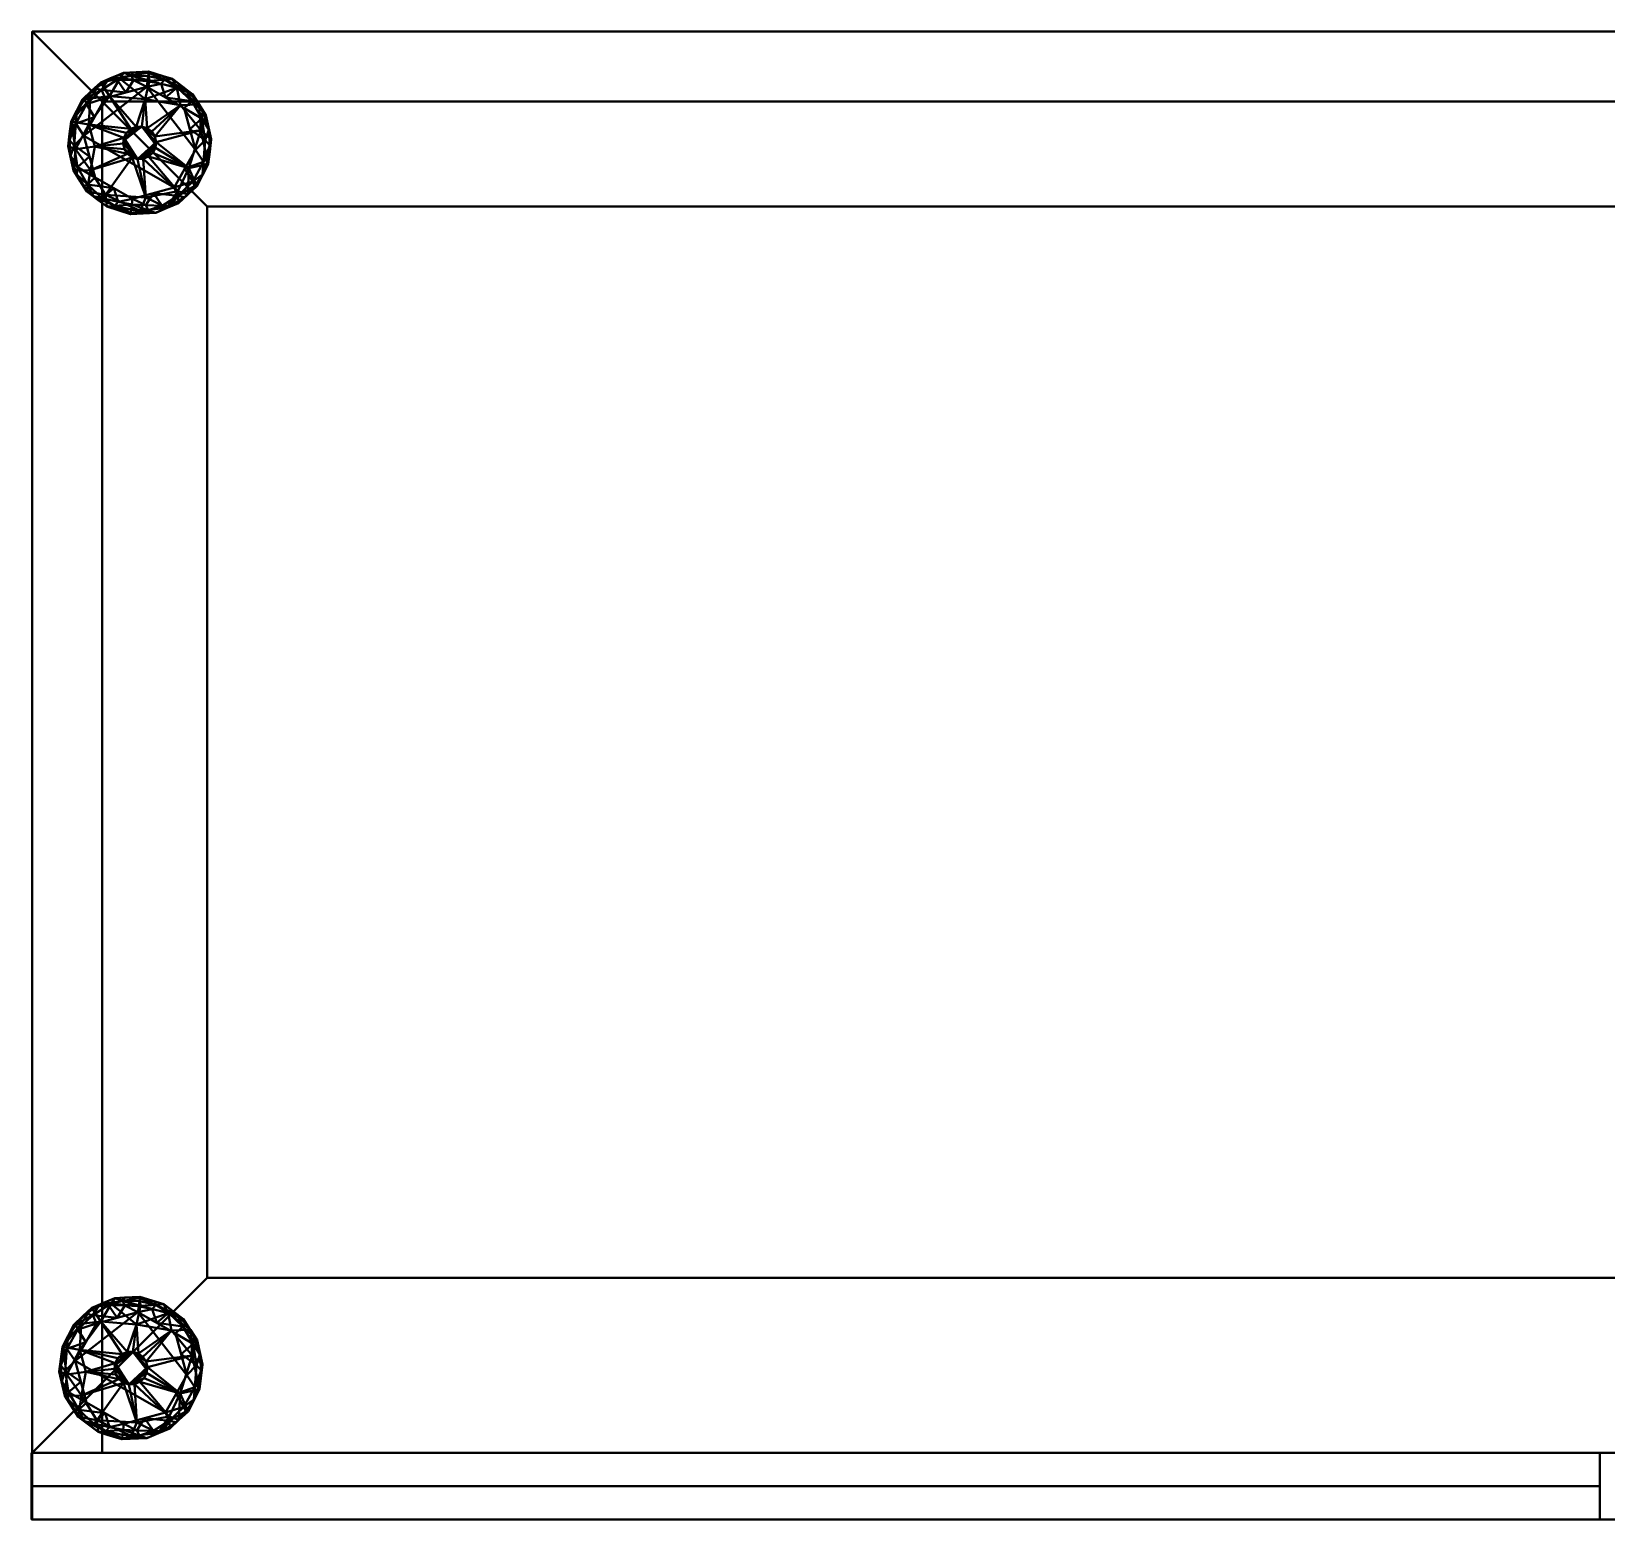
# Model space of a CAD drawing. Header units: millimetres. Extents: x -1145 to -245, y -164 to 264.
# Drawn here: x -1145.2 to -695.2, y -161.5 to 263.5 of the extents above; entities that cross this region are included whole.
import ezdxf

# ---------------------------------------------------------------- set-up
doc = ezdxf.new("R2010")
doc.units = ezdxf.units.MM
doc.layers.add('A-GENM', color=7, linetype='Continuous', lineweight=40)

msp = doc.modelspace()

# ---------------------------------------------------------------- meshes
at = {"layer": 'A-GENM', "color": 45, "true_color": 0xad8360}
mesh = msp.add_polyface(dxfattribs=at)
corners = [(-245, 263.5, 700), (-1145, 263.5, 700), (-1145, 263.5, 725), (-245, 263.5, 725)]
mesh.append_faces([[corners[k] for k in face] for face in [(0, 1, 2, 3)]], dxfattribs={"color": 45})
mesh = msp.add_polyface(dxfattribs=at)
corners = [(-1145, 263.5, 700), (-1145, -161.5, 700), (-1145, -161.5, 725), (-1145, 263.5, 725)]
mesh.append_faces([[corners[k] for k in face] for face in [(0, 1, 2, 3)]], dxfattribs={"color": 45})
mesh = msp.add_polyface(dxfattribs=at)
corners = [(-245, -161.5, 725), (-245, 263.5, 725), (-1145, 263.5, 725), (-1145, -161.5, 725)]
mesh.append_faces([[corners[k] for k in face] for face in [(1, 2, 3, 0)]], dxfattribs={"color": 45})
mesh = msp.add_polyface(dxfattribs=at)
corners = [(-245, 263.5, 700), (-245, -161.5, 700), (-1145, -161.5, 700), (-1145, 263.5, 700)]
mesh.append_faces([[corners[k] for k in face] for face in [(2, 3, 0, 1)]], dxfattribs={"color": 45})
at = {"layer": 'A-GENM', "color": 250, "true_color": 0x1d1d1d}
mesh = msp.add_polyface(dxfattribs=at)
corners = [(-1125, -142.5, 700), (-1125, 243.5, 700), (-265, 243.5, 700), (-265, -142.5, 700), (-245, -142.5, 700), (-245, 263.5, 700), (-1145, 263.5, 700), (-1145, -142.5, 700)]
mesh.append_faces([[corners[k] for k in face] for face in [(1, 2, 5, 6)]], dxfattribs={"vtx1": -1, "vtx3": -1, "color": 250})
mesh.append_faces([[corners[k] for k in face] for face in [(7, 0, 1, 6)]], dxfattribs={"vtx2": -1, "color": 250})
mesh.append_faces([[corners[k] for k in face] for face in [(2, 3, 4, 5)]], dxfattribs={"vtx3": -1, "color": 250})
mesh = msp.add_polyface(dxfattribs=at)
corners = [(-1125, -142.5, 37.47), (-1145, -142.5, 37.47), (-1145, 263.5, 37.47), (-245, 263.5, 37.47), (-245, -142.5, 37.47), (-265, -142.5, 37.47), (-265, 243.5, 37.47), (-1125, 243.5, 37.47)]
mesh.append_faces([[corners[k] for k in face] for face in [(6, 3, 4, 5)]], dxfattribs={"vtx0": -1, "color": 250})
mesh.append_faces([[corners[k] for k in face] for face in [(3, 6, 7, 2)]], dxfattribs={"vtx0": -1, "vtx2": -1, "color": 250})
mesh.append_faces([[corners[k] for k in face] for face in [(1, 2, 7, 0)]], dxfattribs={"vtx1": -1, "color": 250})
mesh = msp.add_polyface(dxfattribs=at)
corners = [(-1145, 263.5, 700), (-245, 263.5, 700), (-245, 263.5, 37.47), (-1145, 263.5, 37.47)]
mesh.append_faces([[corners[k] for k in face] for face in [(3, 0, 1, 2)]], dxfattribs={"color": 250})
mesh = msp.add_polyface(dxfattribs=at)
corners = [(-1145, -142.5, 700), (-1145, 263.5, 700), (-1145, 263.5, 37.47), (-1145, -142.5, 37.47)]
mesh.append_faces([[corners[k] for k in face] for face in [(3, 0, 1, 2)]], dxfattribs={"color": 250})
mesh = msp.add_polyface(dxfattribs=at)
corners = [(-245, 263.5, 37.47), (-1145, 263.5, 37.47), (-1145, -142.5, 37.47), (-245, -142.5, 37.47), (-295, -92.5, 37.47), (-1095, -92.5, 37.47), (-1095, 213.5, 37.47), (-295, 213.5, 37.47)]
mesh.append_faces([[corners[k] for k in face] for face in [(0, 7, 4, 3), (3, 4, 5, 2)]], dxfattribs={"vtx0": -1, "vtx2": -1, "color": 250})
mesh.append_faces([[corners[k] for k in face] for face in [(6, 7, 0, 1), (5, 6, 1, 2)]], dxfattribs={"vtx1": -1, "vtx3": -1, "color": 250})
mesh = msp.add_polyface(dxfattribs=at)
corners = [(-245, 263.5, 17.47), (-245, -142.5, 17.47), (-1145, -142.5, 17.47), (-1145, 263.5, 17.47), (-295, -92.5, 17.47), (-295, 213.5, 17.47), (-1095, 213.5, 17.47), (-1095, -92.5, 17.47)]
mesh.append_faces([[corners[k] for k in face] for face in [(3, 6, 7, 2), (2, 7, 4, 1)]], dxfattribs={"vtx0": -1, "vtx2": -1, "color": 250})
mesh.append_faces([[corners[k] for k in face] for face in [(5, 6, 3, 0), (4, 5, 0, 1)]], dxfattribs={"vtx1": -1, "vtx3": -1, "color": 250})
mesh = msp.add_polyface(dxfattribs=at)
corners = [(-1145, 263.5, 37.47), (-245, 263.5, 37.47), (-245, 263.5, 17.47), (-1145, 263.5, 17.47)]
mesh.append_faces([[corners[k] for k in face] for face in [(0, 1, 2, 3)]], dxfattribs={"color": 250})
mesh = msp.add_polyface(dxfattribs=at)
corners = [(-1145, -142.5, 37.47), (-1145, 263.5, 37.47), (-1145, 263.5, 17.47), (-1145, -142.5, 17.47)]
mesh.append_faces([[corners[k] for k in face] for face in [(0, 1, 2, 3)]], dxfattribs={"color": 250})
mesh = msp.add_polyface(dxfattribs=at)
corners = [(-1112.31, 247.68, -0.02), (-1124.19, 244.43, -0.02), (-1130.3, 233.73, -0.02), (-1127.05, 221.84, -0.02), (-1116.34, 215.74, -0.02), (-1116.55, 214.07, 0.31), (-1116.73, 212.65, 1.26), (-1116.85, 211.7, 2.69), (-1116.9, 211.37, 4.38), (-1123.71, 213.48, 4.38), (-1129.37, 217.79, 4.38), (-1133.23, 223.77, 4.38), (-1134.8, 230.71, 4.38), (-1133.91, 237.77, 4.38), (-1130.66, 244.1, 4.38), (-1125.44, 248.94, 4.38), (-1118.88, 251.7, 4.38), (-1111.76, 252.05, 4.38), (-1111.8, 251.72, 2.69), (-1111.92, 250.77, 1.26), (-1112.1, 249.35, 0.31), (-1120.77, 249.69, 1.15), (-1125.04, 215.9, 1.15), (-1116.75, 250.96, 1.46), (-1121.46, 213.67, 1.46), (-1127.25, 239.08, -0.02), (-1128.67, 227.78, -0.02), (-1132.6, 237.19, 1.13), (-1132.12, 224.79, 1.15), (-1116.13, 251.83, 4.38), (-1121.08, 212.67, 4.38), (-1133.07, 230.91, 0.87), (-1129.48, 242.76, 0.87), (-1125.21, 246.81, 0.77), (-1118.25, 246.06, -0.02), (-1122.16, 250.32, 4.38), (-1123.37, 249.72, 2.66), (-1127.15, 247.2, 2.56), (-1126.54, 215.63, 4.38), (-1127.56, 216.51, 2.66), (-1129.2, 219.81, 1.11), (-1130.28, 219.35, 2.73), (-1121.7, 218.79, -0.02), (-1131.3, 220.78, 4.38), (-1116.05, 249.56, 0.37), (-1120.44, 214.85, 0.37), (-1134.36, 234.24, 4.38), (-1134.37, 232.44, 2.45), (-1134.06, 227.86, 2.56), (-1132.27, 240.72, 2.51), (-1130.02, 244.13, 2.36), (-1128.05, 246.52, 4.38), (-1132.25, 222.69, 2.47), (-1133.96, 236.2, 2.64), (-1134.01, 227.24, 4.38), (-1132.28, 240.93, 4.38)]
mesh.append_faces([[corners[k] for k in face] for face in [(29, 23, 16), (2, 27, 25), (5, 45, 4), (3, 28, 26), (34, 44, 0), (46, 47, 12), (51, 50, 14)]], dxfattribs={"vtx0": -1, "vtx1": -1, "color": 250})
mesh.append_faces([[corners[k] for k in face] for face in [(15, 36, 37), (44, 23, 20), (47, 48, 12), (27, 53, 49), (36, 23, 21), (23, 29, 18), (37, 36, 33), (21, 34, 33), (7, 30, 24), (32, 33, 1), (39, 24, 9), (25, 27, 32), (49, 50, 32), (39, 10, 41), (45, 5, 24), (31, 27, 2), (40, 41, 52), (39, 40, 22), (27, 49, 32), (26, 28, 31), (47, 27, 31), (21, 44, 34), (23, 36, 16), (33, 36, 21), (50, 33, 32), (50, 51, 37), (41, 40, 39), (24, 39, 22), (28, 3, 40), (40, 42, 22), (41, 43, 52), (21, 23, 44), (24, 22, 45), (42, 45, 22), (53, 27, 47), (48, 31, 28), (31, 48, 47), (48, 28, 52), (49, 14, 50), (48, 52, 11), (33, 50, 37), (40, 52, 28), (46, 53, 47), (49, 53, 13)]], dxfattribs={"vtx0": -1, "vtx1": -1, "vtx2": -1, "color": 250})
mesh.append_faces([[corners[k] for k in face] for face in [(23, 19, 20), (40, 3, 42), (24, 5, 6), (24, 6, 7), (32, 1, 25), (41, 10, 43), (45, 42, 4), (52, 43, 11)]], dxfattribs={"vtx0": -1, "vtx2": -1, "color": 250})
mesh.append_faces([[corners[k] for k in face] for face in [(36, 15, 35, 16), (39, 9, 38, 10), (48, 11, 54, 12)]], dxfattribs={"vtx0": -1, "vtx3": -1, "color": 250})
mesh.append_faces([[corners[k] for k in face] for face in [(2, 26, 31), (20, 0, 44), (18, 19, 23), (46, 13, 53), (30, 9, 24), (34, 1, 33), (55, 14, 49, 13), (51, 15, 37)]], dxfattribs={"vtx1": -1, "vtx2": -1, "color": 250})
mesh.append_faces([[corners[k] for k in face] for face in [(29, 17, 18), (7, 8, 30)]], dxfattribs={"vtx2": -1, "color": 250})
mesh = msp.add_polyface(dxfattribs=at)
corners = [(-1116.9, 211.37, 4.38), (-1109.75, 211.73, 4.38), (-1103.2, 214.5, 4.38), (-1097.98, 219.33, 4.38), (-1094.74, 225.66, 4.38), (-1093.85, 232.7, 4.38), (-1095.42, 239.63, 4.38), (-1099.27, 245.62, 4.38), (-1104.93, 249.93, 4.38), (-1111.76, 252.05, 4.38), (-1118.9, 251.69, 4.38), (-1125.45, 248.93, 4.38), (-1130.67, 244.09, 4.38), (-1133.91, 237.76, 4.38), (-1134.8, 230.72, 4.38), (-1133.23, 223.78, 4.38), (-1129.39, 217.8, 4.38), (-1123.72, 213.49, 4.38), (-1113.74, 236.37, 13.26), (-1112.18, 235.89, 13.25), (-1110.88, 234.9, 13.21), (-1109.99, 233.53, 13.15), (-1109.63, 231.94, 13.08), (-1109.84, 230.32, 13.01), (-1110.58, 228.87, 12.93), (-1111.78, 227.76, 12.87), (-1113.28, 227.13, 12.83), (-1114.92, 227.04, 12.82), (-1116.47, 227.53, 12.83), (-1117.77, 228.52, 12.87), (-1118.66, 229.89, 12.93), (-1119.02, 231.48, 13.01), (-1118.82, 233.1, 13.08), (-1118.07, 234.55, 13.15), (-1116.87, 235.66, 13.21), (-1115.37, 236.29, 13.25), (-1100.28, 224.45, 10.43), (-1112.59, 216.13, 10.12), (-1128.41, 223.9, 10.15), (-1102.69, 242.45, 11.02), (-1122.92, 245.01, 11.02), (-1128.89, 236.95, 10.89), (-1111.54, 249.45, 9.86), (-1096.87, 235.32, 9.62), (-1132.65, 229.87, 8.86), (-1124.05, 216.83, 9), (-1127.16, 230.66, 11.58), (-1100.59, 216.91, 4.38), (-1103.4, 217.88, 9.22), (-1106.48, 213.11, 4.38), (-1114.21, 212.32, 7.5), (-1097.34, 242.62, 4.38), (-1112.75, 244.17, 12.27), (-1128.06, 246.51, 4.38), (-1128.5, 244.38, 8.64), (-1103.66, 247.42, 8.82), (-1119.99, 250.05, 8.57)]
mesh.append_faces([[corners[k] for k in face] for face in [(13, 54, 12), (22, 43, 21), (7, 55, 51), (2, 48, 49), (6, 43, 5), (51, 43, 6), (10, 42, 9), (19, 52, 18), (33, 41, 32), (47, 48, 2), (32, 46, 31), (49, 50, 1), (8, 55, 7)]], dxfattribs={"vtx0": -1, "vtx1": -1, "color": 250})
mesh.append_faces([[corners[k] for k in face] for face in [(25, 48, 36), (54, 40, 11), (48, 37, 49), (41, 40, 54), (48, 47, 36), (26, 37, 48), (42, 56, 52), (35, 52, 40), (38, 16, 45), (45, 17, 50), (38, 45, 28), (46, 44, 38), (41, 13, 44), (44, 46, 41), (46, 32, 41), (8, 42, 55), (28, 45, 37), (4, 43, 36), (15, 38, 44), (36, 43, 22), (43, 51, 39), (39, 52, 19), (42, 10, 56), (45, 50, 37), (41, 34, 40), (50, 49, 37), (54, 13, 41), (52, 55, 42), (21, 43, 39), (52, 39, 55), (46, 38, 29), (51, 55, 39), (11, 40, 56), (52, 56, 40)]], dxfattribs={"vtx0": -1, "vtx1": -1, "vtx2": -1, "color": 250})
mesh.append_faces([[corners[k] for k in face] for face in [(36, 24, 25), (36, 22, 23), (48, 25, 26), (37, 26, 27), (50, 17, 0), (38, 28, 29), (44, 13, 14), (39, 20, 21), (37, 27, 28), (42, 8, 9), (41, 33, 34), (46, 30, 31), (44, 14, 15)]], dxfattribs={"vtx0": -1, "vtx2": -1, "color": 250})
mesh.append_faces([[corners[k] for k in face] for face in [(53, 12, 54, 11), (15, 16, 38), (23, 24, 36), (16, 17, 45), (29, 30, 46), (4, 5, 43), (0, 1, 50), (19, 20, 39), (3, 4, 36), (34, 35, 40), (35, 18, 52), (47, 3, 36), (10, 11, 56)]], dxfattribs={"vtx1": -1, "vtx2": -1, "color": 250})
mesh = msp.add_polyface(dxfattribs=at)
corners = [(-1116.9, 211.37, 4.38), (-1116.85, 211.7, 2.69), (-1116.73, 212.65, 1.26), (-1116.55, 214.07, 0.31), (-1116.34, 215.74, -0.02), (-1104.46, 218.99, -0.02), (-1098.35, 229.69, -0.02), (-1101.6, 241.58, -0.02), (-1112.31, 247.68, -0.02), (-1112.1, 249.35, 0.31), (-1111.92, 250.77, 1.26), (-1111.8, 251.72, 2.69), (-1111.76, 252.05, 4.38), (-1104.95, 249.94, 4.38), (-1099.28, 245.63, 4.38), (-1095.42, 239.65, 4.38), (-1093.85, 232.71, 4.38), (-1094.74, 225.65, 4.38), (-1097.99, 219.32, 4.38), (-1103.21, 214.48, 4.38), (-1109.77, 211.72, 4.38), (-1107.88, 213.73, 1.15), (-1103.61, 247.52, 1.15), (-1111.91, 212.46, 1.46), (-1107.19, 249.75, 1.46), (-1101.41, 224.34, -0.02), (-1099.98, 235.63, -0.02), (-1096.05, 226.23, 1.13), (-1096.53, 238.63, 1.15), (-1112.52, 211.59, 4.38), (-1107.57, 250.75, 4.38), (-1095.59, 232.51, 0.87), (-1099.17, 220.66, 0.87), (-1103.44, 216.61, 0.77), (-1110.4, 217.36, -0.02), (-1106.49, 213.1, 4.38), (-1105.28, 213.7, 2.66), (-1101.5, 216.22, 2.56), (-1102.11, 247.78, 4.38), (-1101.09, 246.91, 2.66), (-1099.45, 243.61, 1.11), (-1098.37, 244.07, 2.73), (-1106.96, 244.63, -0.02), (-1097.35, 242.64, 4.38), (-1112.6, 213.86, 0.37), (-1108.21, 248.57, 0.37), (-1094.3, 229.18, 4.38), (-1094.28, 230.98, 2.45), (-1094.59, 235.56, 2.56), (-1096.38, 222.69, 2.51), (-1098.63, 219.29, 2.36), (-1100.6, 216.9, 4.38), (-1096.4, 240.73, 2.47), (-1094.69, 227.22, 2.64), (-1094.64, 236.18, 4.38), (-1096.37, 222.48, 4.38)]
mesh.append_faces([[corners[k] for k in face] for face in [(29, 23, 20), (6, 27, 25), (3, 23, 2), (9, 45, 8), (7, 28, 26), (34, 44, 4), (46, 47, 16), (51, 50, 18)]], dxfattribs={"vtx0": -1, "vtx1": -1, "color": 250})
mesh.append_faces([[corners[k] for k in face] for face in [(19, 36, 37), (44, 23, 3), (47, 48, 16), (27, 53, 49), (36, 23, 21), (23, 29, 1), (37, 36, 33), (21, 34, 33), (5, 32, 33), (40, 41, 52), (25, 27, 32), (49, 50, 32), (39, 14, 41), (45, 9, 24), (31, 27, 6), (11, 30, 24), (39, 40, 22), (27, 49, 32), (26, 28, 31), (39, 24, 13), (47, 27, 31), (21, 44, 34), (23, 36, 20), (33, 36, 21), (50, 33, 32), (50, 51, 37), (41, 40, 39), (24, 39, 22), (28, 7, 40), (40, 42, 22), (41, 43, 52), (21, 23, 44), (24, 22, 45), (42, 45, 22), (53, 27, 47), (48, 31, 28), (31, 48, 47), (48, 28, 52), (49, 18, 50), (48, 52, 15), (33, 50, 37), (40, 52, 28), (46, 53, 47), (49, 53, 17)]], dxfattribs={"vtx0": -1, "vtx1": -1, "vtx2": -1, "color": 250})
mesh.append_faces([[corners[k] for k in face] for face in [(40, 7, 42), (32, 5, 25), (24, 10, 11), (24, 9, 10), (41, 14, 43), (45, 42, 8), (52, 43, 15)]], dxfattribs={"vtx0": -1, "vtx2": -1, "color": 250})
mesh.append_faces([[corners[k] for k in face] for face in [(36, 19, 35, 20), (39, 13, 38, 14), (48, 15, 54, 16)]], dxfattribs={"vtx0": -1, "vtx3": -1, "color": 250})
mesh.append_faces([[corners[k] for k in face] for face in [(3, 4, 44), (1, 2, 23), (6, 26, 31), (46, 17, 53), (30, 13, 24), (34, 5, 33), (55, 18, 49, 17), (51, 19, 37)]], dxfattribs={"vtx1": -1, "vtx2": -1, "color": 250})
mesh.append_faces([[corners[k] for k in face] for face in [(29, 0, 1), (11, 12, 30)]], dxfattribs={"vtx2": -1, "color": 250})
mesh = msp.add_polyface(dxfattribs=at)
corners = [(-1112.31, 247.68, -0.02), (-1101.6, 241.58, -0.02), (-1098.35, 229.69, -0.02), (-1104.46, 218.99, -0.02), (-1116.34, 215.74, -0.02), (-1127.05, 221.84, -0.02), (-1130.3, 233.73, -0.02), (-1124.19, 244.43, -0.02)]
mesh.append_faces([[corners[k] for k in face] for face in [(6, 3, 4, 5), (0, 6, 7)]], dxfattribs={"vtx0": -1, "color": 250})
mesh.append_faces([[corners[k] for k in face] for face in [(1, 2, 0)]], dxfattribs={"vtx1": -1, "color": 250})
mesh.append_faces([[corners[k] for k in face] for face in [(2, 3, 6, 0)]], dxfattribs={"vtx1": -1, "vtx2": -1, "vtx3": -1, "color": 250})
mesh = msp.add_polyface(dxfattribs=at)
corners = [(-1125, 243.5, 700), (-1125, -142.5, 700), (-1125, -142.5, 37.47), (-1125, 243.5, 37.47)]
mesh.append_faces([[corners[k] for k in face] for face in [(3, 0, 1, 2)]], dxfattribs={"color": 250})
mesh = msp.add_polyface(dxfattribs=at)
corners = [(-265, 243.5, 700), (-1125, 243.5, 700), (-1125, 243.5, 37.47), (-265, 243.5, 37.47)]
mesh.append_faces([[corners[k] for k in face] for face in [(3, 0, 1, 2)]], dxfattribs={"color": 250})
mesh = msp.add_polyface(dxfattribs=at)
corners = [(-265, 243.5, 57.47), (-1125, 243.5, 57.47), (-1125, -142.5, 57.47), (-265, -142.5, 57.47)]
mesh.append_faces([[corners[k] for k in face] for face in [(2, 3, 0, 1)]], dxfattribs={"color": 250})
mesh = msp.add_polyface(dxfattribs=at)
corners = [(-265, 243.5, 37.47), (-265, -142.5, 37.47), (-1125, -142.5, 37.47), (-1125, 243.5, 37.47)]
mesh.append_faces([[corners[k] for k in face] for face in [(1, 2, 3, 0)]], dxfattribs={"color": 250})
mesh = msp.add_polyface(dxfattribs=at)
corners = [(-1125, 243.5, 57.47), (-265, 243.5, 57.47), (-265, 243.5, 37.47), (-1125, 243.5, 37.47)]
mesh.append_faces([[corners[k] for k in face] for face in [(0, 1, 2, 3)]], dxfattribs={"color": 250})
mesh = msp.add_polyface(dxfattribs=at)
corners = [(-1125, -142.5, 57.47), (-1125, 243.5, 57.47), (-1125, 243.5, 37.47), (-1125, -142.5, 37.47)]
mesh.append_faces([[corners[k] for k in face] for face in [(0, 1, 2, 3)]], dxfattribs={"color": 250})
mesh = msp.add_polyface(dxfattribs=at)
corners = [(-265, 243.5, 388.74), (-1125, 243.5, 388.74), (-1125, -142.5, 388.74), (-265, -142.5, 388.74)]
mesh.append_faces([[corners[k] for k in face] for face in [(3, 0, 1, 2)]], dxfattribs={"color": 250})
mesh = msp.add_polyface(dxfattribs=at)
corners = [(-265, 243.5, 368.74), (-265, -142.5, 368.74), (-1125, -142.5, 368.74), (-1125, 243.5, 368.74)]
mesh.append_faces([[corners[k] for k in face] for face in [(2, 3, 0, 1)]], dxfattribs={"color": 250})
mesh = msp.add_polyface(dxfattribs=at)
corners = [(-1125, 243.5, 388.74), (-265, 243.5, 388.74), (-265, 243.5, 368.74), (-1125, 243.5, 368.74)]
mesh.append_faces([[corners[k] for k in face] for face in [(0, 1, 2, 3)]], dxfattribs={"color": 250})
mesh = msp.add_polyface(dxfattribs=at)
corners = [(-1125, -142.5, 388.74), (-1125, 243.5, 388.74), (-1125, 243.5, 368.74), (-1125, -142.5, 368.74)]
mesh.append_faces([[corners[k] for k in face] for face in [(0, 1, 2, 3)]], dxfattribs={"color": 250})
mesh = msp.add_polyface(dxfattribs=at)
corners = [(-1114.91, 227.05, 34.98), (-1118.99, 232.3, 34.98), (-1113.74, 236.37, 34.98), (-1113.74, 236.37, 29.55), (-1113.74, 236.37, 24.12), (-1113.74, 236.37, 18.69), (-1113.74, 236.37, 13.26), (-1115.37, 236.29, 13.25), (-1116.87, 235.66, 13.21), (-1118.07, 234.55, 13.15), (-1118.82, 233.1, 13.08), (-1119.02, 231.48, 13.01), (-1118.66, 229.89, 12.93), (-1117.77, 228.52, 12.87), (-1116.47, 227.53, 12.83), (-1114.91, 227.05, 12.82), (-1114.91, 227.05, 18.36), (-1114.91, 227.05, 23.9), (-1114.91, 227.05, 29.44)]
mesh.append_faces([[corners[k] for k in face] for face in [(1, 17, 18, 0)]], dxfattribs={"vtx0": -1, "color": 250})
mesh.append_faces([[corners[k] for k in face] for face in [(11, 17, 10), (9, 5, 8)]], dxfattribs={"vtx0": -1, "vtx1": -1, "color": 250})
mesh.append_faces([[corners[k] for k in face] for face in [(4, 10, 1), (1, 10, 17)]], dxfattribs={"vtx0": -1, "vtx1": -1, "vtx2": -1, "color": 250})
mesh.append_faces([[corners[k] for k in face] for face in [(16, 12, 13), (17, 11, 12), (9, 4, 5)]], dxfattribs={"vtx0": -1, "vtx2": -1, "color": 250})
mesh.append_faces([[corners[k] for k in face] for face in [(15, 16, 14), (3, 4, 1, 2), (6, 7, 5)]], dxfattribs={"vtx1": -1, "color": 250})
mesh.append_faces([[corners[k] for k in face] for face in [(16, 17, 12), (13, 14, 16), (9, 10, 4), (7, 8, 5)]], dxfattribs={"vtx1": -1, "vtx2": -1, "color": 250})
mesh = msp.add_polyface(dxfattribs=at)
corners = [(-1113.74, 236.37, 34.98), (-1118.99, 232.3, 34.98), (-1114.91, 227.05, 34.98), (-1109.66, 231.12, 34.98)]
mesh.append_faces([[corners[k] for k in face] for face in [(2, 3, 0, 1)]], dxfattribs={"color": 250})
mesh = msp.add_polyface(dxfattribs=at)
corners = [(-1113.74, 236.37, 13.26), (-1113.74, 236.37, 18.69), (-1113.74, 236.37, 24.12), (-1113.74, 236.37, 29.55), (-1113.74, 236.37, 34.98), (-1109.66, 231.12, 34.98), (-1114.91, 227.05, 34.98), (-1114.91, 227.05, 29.44), (-1114.91, 227.05, 23.9), (-1114.91, 227.05, 18.36), (-1114.91, 227.05, 12.82), (-1113.28, 227.13, 12.83), (-1111.78, 227.76, 12.87), (-1110.58, 228.87, 12.93), (-1109.84, 230.32, 13.01), (-1109.63, 231.94, 13.08), (-1109.99, 233.53, 13.15), (-1110.88, 234.9, 13.21), (-1112.18, 235.89, 13.25)]
mesh.append_faces([[corners[k] for k in face] for face in [(5, 2, 3, 4), (11, 9, 10)]], dxfattribs={"vtx0": -1, "color": 250})
mesh.append_faces([[corners[k] for k in face] for face in [(18, 1, 17), (14, 8, 13)]], dxfattribs={"vtx0": -1, "vtx1": -1, "color": 250})
mesh.append_faces([[corners[k] for k in face] for face in [(15, 2, 5), (8, 15, 5)]], dxfattribs={"vtx0": -1, "vtx1": -1, "vtx2": -1, "color": 250})
mesh.append_faces([[corners[k] for k in face] for face in [(16, 1, 2), (8, 14, 15), (13, 8, 9), (9, 11, 12)]], dxfattribs={"vtx0": -1, "vtx2": -1, "color": 250})
mesh.append_faces([[corners[k] for k in face] for face in [(16, 17, 1), (15, 16, 2), (12, 13, 9)]], dxfattribs={"vtx1": -1, "vtx2": -1, "color": 250})
mesh.append_faces([[corners[k] for k in face] for face in [(18, 0, 1)]], dxfattribs={"vtx2": -1, "color": 250})
mesh.append_faces([[corners[k] for k in face] for face in [(5, 6, 7, 8)]], dxfattribs={"vtx3": -1, "color": 250})
mesh = msp.add_polyface(dxfattribs=at)
corners = [(-1095, 213.5, 37.47), (-1095, -92.5, 37.47), (-1095, -92.5, 17.47), (-1095, 213.5, 17.47)]
mesh.append_faces([[corners[k] for k in face] for face in [(3, 0, 1, 2)]], dxfattribs={"color": 250})
mesh = msp.add_polyface(dxfattribs=at)
corners = [(-295, 213.5, 37.47), (-1095, 213.5, 37.47), (-1095, 213.5, 17.47), (-295, 213.5, 17.47)]
mesh.append_faces([[corners[k] for k in face] for face in [(0, 1, 2, 3)]], dxfattribs={"color": 250})
mesh = msp.add_polyface(dxfattribs=at)
corners = [(-1095, -92.5, 37.47), (-295, -92.5, 37.47), (-295, -92.5, 17.47), (-1095, -92.5, 17.47)]
mesh.append_faces([[corners[k] for k in face] for face in [(0, 1, 2, 3)]], dxfattribs={"color": 250})
mesh = msp.add_polyface(dxfattribs=at)
corners = [(-1114.81, -102.27, -0.02), (-1126.69, -105.52, -0.02), (-1132.8, -116.23, -0.02), (-1129.55, -128.11, -0.02), (-1118.84, -134.22, -0.02), (-1119.05, -135.89, 0.31), (-1119.23, -137.31, 1.26), (-1119.35, -138.25, 2.69), (-1119.4, -138.58, 4.38), (-1126.21, -136.47, 4.38), (-1131.87, -132.17, 4.38), (-1135.73, -126.18, 4.38), (-1137.3, -119.24, 4.38), (-1136.41, -112.19, 4.38), (-1133.16, -105.86, 4.38), (-1127.94, -101.02, 4.38), (-1121.38, -98.26, 4.38), (-1114.26, -97.91, 4.38), (-1114.3, -98.24, 2.69), (-1114.42, -99.19, 1.26), (-1114.6, -100.6, 0.31), (-1123.27, -100.27, 1.15), (-1127.54, -134.05, 1.15), (-1119.25, -99, 1.46), (-1123.96, -136.29, 1.46), (-1129.75, -110.88, -0.02), (-1131.17, -122.17, -0.02), (-1135.1, -112.77, 1.13), (-1134.62, -125.16, 1.15), (-1118.63, -98.12, 4.38), (-1123.58, -137.29, 4.38), (-1135.57, -119.04, 0.87), (-1131.98, -107.19, 0.87), (-1127.71, -103.15, 0.77), (-1120.75, -103.9, -0.02), (-1124.66, -99.64, 4.38), (-1125.87, -100.23, 2.66), (-1129.65, -102.76, 2.56), (-1129.04, -134.32, 4.38), (-1130.06, -133.44, 2.66), (-1131.7, -130.14, 1.11), (-1132.78, -130.6, 2.73), (-1124.2, -131.17, -0.02), (-1133.8, -129.17, 4.38), (-1118.55, -100.4, 0.37), (-1122.94, -135.1, 0.37), (-1136.86, -115.71, 4.38), (-1136.87, -117.52, 2.45), (-1136.56, -122.09, 2.56), (-1134.77, -109.23, 2.51), (-1132.52, -105.83, 2.36), (-1130.55, -103.44, 4.38), (-1134.75, -127.27, 2.47), (-1136.46, -113.75, 2.64), (-1136.51, -122.71, 4.38), (-1134.78, -109.02, 4.38)]
mesh.append_faces([[corners[k] for k in face] for face in [(29, 23, 16), (2, 27, 25), (5, 45, 4), (3, 28, 26), (34, 44, 0), (46, 47, 12), (51, 50, 14)]], dxfattribs={"vtx0": -1, "vtx1": -1, "color": 250})
mesh.append_faces([[corners[k] for k in face] for face in [(15, 36, 37), (44, 23, 20), (47, 48, 12), (27, 53, 49), (36, 23, 21), (23, 29, 18), (37, 36, 33), (21, 34, 33), (7, 30, 24), (32, 33, 1), (39, 24, 9), (25, 27, 32), (49, 50, 32), (39, 10, 41), (45, 5, 24), (31, 27, 2), (40, 41, 52), (39, 40, 22), (27, 49, 32), (26, 28, 31), (47, 27, 31), (21, 44, 34), (23, 36, 16), (33, 36, 21), (50, 33, 32), (50, 51, 37), (41, 40, 39), (24, 39, 22), (28, 3, 40), (40, 42, 22), (41, 43, 52), (21, 23, 44), (24, 22, 45), (42, 45, 22), (53, 27, 47), (48, 31, 28), (31, 48, 47), (48, 28, 52), (49, 14, 50), (48, 52, 11), (33, 50, 37), (40, 52, 28), (46, 53, 47), (49, 53, 13)]], dxfattribs={"vtx0": -1, "vtx1": -1, "vtx2": -1, "color": 250})
mesh.append_faces([[corners[k] for k in face] for face in [(23, 19, 20), (40, 3, 42), (24, 5, 6), (24, 6, 7), (32, 1, 25), (41, 10, 43), (45, 42, 4), (52, 43, 11)]], dxfattribs={"vtx0": -1, "vtx2": -1, "color": 250})
mesh.append_faces([[corners[k] for k in face] for face in [(36, 15, 35, 16), (39, 9, 38, 10), (48, 11, 54, 12)]], dxfattribs={"vtx0": -1, "vtx3": -1, "color": 250})
mesh.append_faces([[corners[k] for k in face] for face in [(2, 26, 31), (20, 0, 44), (18, 19, 23), (46, 13, 53), (30, 9, 24), (34, 1, 33), (55, 14, 49, 13), (51, 15, 37)]], dxfattribs={"vtx1": -1, "vtx2": -1, "color": 250})
mesh.append_faces([[corners[k] for k in face] for face in [(29, 17, 18), (7, 8, 30)]], dxfattribs={"vtx2": -1, "color": 250})
mesh = msp.add_polyface(dxfattribs=at)
corners = [(-1119.4, -138.58, 4.38), (-1112.25, -138.23, 4.38), (-1105.7, -135.46, 4.38), (-1100.48, -130.62, 4.38), (-1097.24, -124.3, 4.38), (-1096.35, -117.25, 4.38), (-1097.92, -110.32, 4.38), (-1101.77, -104.34, 4.38), (-1107.43, -100.03, 4.38), (-1114.26, -97.91, 4.38), (-1121.4, -98.26, 4.38), (-1127.95, -101.03, 4.38), (-1133.17, -105.87, 4.38), (-1136.41, -112.19, 4.38), (-1137.3, -119.24, 4.38), (-1135.73, -126.17, 4.38), (-1131.89, -132.15, 4.38), (-1126.22, -136.46, 4.38), (-1116.24, -113.58, 13.26), (-1114.68, -114.07, 13.25), (-1113.38, -115.05, 13.21), (-1112.49, -116.42, 13.15), (-1112.13, -118.02, 13.08), (-1112.34, -119.63, 13.01), (-1113.08, -121.09, 12.93), (-1114.28, -122.19, 12.87), (-1115.78, -122.83, 12.83), (-1117.42, -122.91, 12.82), (-1118.97, -122.43, 12.83), (-1120.27, -121.44, 12.87), (-1121.16, -120.07, 12.93), (-1121.52, -118.47, 13.01), (-1121.32, -116.86, 13.08), (-1120.57, -115.4, 13.15), (-1119.37, -114.3, 13.21), (-1117.87, -113.66, 13.25), (-1102.78, -125.51, 10.43), (-1115.09, -133.82, 10.12), (-1130.91, -126.05, 10.15), (-1105.19, -107.5, 11.02), (-1125.42, -104.95, 11.02), (-1131.39, -113, 10.89), (-1114.04, -100.5, 9.86), (-1099.37, -114.63, 9.62), (-1135.15, -120.08, 8.86), (-1126.55, -133.13, 9), (-1129.66, -119.3, 11.58), (-1103.09, -133.04, 4.38), (-1105.9, -132.08, 9.22), (-1108.98, -136.84, 4.38), (-1116.71, -137.63, 7.5), (-1099.84, -107.33, 4.38), (-1115.25, -105.78, 12.27), (-1130.56, -103.45, 4.38), (-1131, -105.57, 8.64), (-1106.16, -102.54, 8.82), (-1122.49, -99.9, 8.57)]
mesh.append_faces([[corners[k] for k in face] for face in [(13, 54, 12), (22, 43, 21), (7, 55, 51), (2, 48, 49), (6, 43, 5), (51, 43, 6), (10, 42, 9), (19, 52, 18), (33, 41, 32), (47, 48, 2), (32, 46, 31), (49, 50, 1), (8, 55, 7)]], dxfattribs={"vtx0": -1, "vtx1": -1, "color": 250})
mesh.append_faces([[corners[k] for k in face] for face in [(25, 48, 36), (54, 40, 11), (48, 37, 49), (41, 40, 54), (48, 47, 36), (26, 37, 48), (42, 56, 52), (35, 52, 40), (38, 16, 45), (45, 17, 50), (38, 45, 28), (46, 44, 38), (41, 13, 44), (44, 46, 41), (46, 32, 41), (8, 42, 55), (28, 45, 37), (4, 43, 36), (15, 38, 44), (36, 43, 22), (43, 51, 39), (39, 52, 19), (42, 10, 56), (45, 50, 37), (41, 34, 40), (50, 49, 37), (54, 13, 41), (52, 55, 42), (21, 43, 39), (52, 39, 55), (46, 38, 29), (51, 55, 39), (11, 40, 56), (52, 56, 40)]], dxfattribs={"vtx0": -1, "vtx1": -1, "vtx2": -1, "color": 250})
mesh.append_faces([[corners[k] for k in face] for face in [(36, 24, 25), (36, 22, 23), (48, 25, 26), (37, 26, 27), (50, 17, 0), (38, 28, 29), (44, 13, 14), (39, 20, 21), (37, 27, 28), (42, 8, 9), (41, 33, 34), (46, 30, 31), (44, 14, 15)]], dxfattribs={"vtx0": -1, "vtx2": -1, "color": 250})
mesh.append_faces([[corners[k] for k in face] for face in [(53, 12, 54, 11), (15, 16, 38), (23, 24, 36), (16, 17, 45), (29, 30, 46), (4, 5, 43), (0, 1, 50), (19, 20, 39), (3, 4, 36), (34, 35, 40), (35, 18, 52), (47, 3, 36), (10, 11, 56)]], dxfattribs={"vtx1": -1, "vtx2": -1, "color": 250})
mesh = msp.add_polyface(dxfattribs=at)
corners = [(-1119.4, -138.58, 4.38), (-1119.35, -138.25, 2.69), (-1119.23, -137.31, 1.26), (-1119.05, -135.89, 0.31), (-1118.84, -134.22, -0.02), (-1106.96, -130.97, -0.02), (-1100.85, -120.26, -0.02), (-1104.1, -108.38, -0.02), (-1114.81, -102.27, -0.02), (-1114.6, -100.6, 0.31), (-1114.42, -99.19, 1.26), (-1114.3, -98.24, 2.69), (-1114.26, -97.91, 4.38), (-1107.45, -100.02, 4.38), (-1101.78, -104.32, 4.38), (-1097.92, -110.31, 4.38), (-1096.35, -117.25, 4.38), (-1097.24, -124.3, 4.38), (-1100.49, -130.63, 4.38), (-1105.71, -135.47, 4.38), (-1112.27, -138.23, 4.38), (-1110.38, -136.22, 1.15), (-1106.11, -102.44, 1.15), (-1114.41, -137.49, 1.46), (-1109.69, -100.2, 1.46), (-1103.91, -125.62, -0.02), (-1102.48, -114.32, -0.02), (-1098.55, -123.72, 1.13), (-1099.03, -111.33, 1.15), (-1115.02, -138.37, 4.38), (-1110.07, -99.2, 4.38), (-1098.09, -117.45, 0.87), (-1101.67, -129.3, 0.87), (-1105.94, -133.35, 0.77), (-1112.9, -132.59, -0.02), (-1108.99, -136.85, 4.38), (-1107.78, -136.26, 2.66), (-1104, -133.73, 2.56), (-1104.61, -102.17, 4.38), (-1103.59, -103.05, 2.66), (-1101.95, -106.35, 1.11), (-1100.87, -105.89, 2.73), (-1109.46, -105.33, -0.02), (-1099.85, -107.32, 4.38), (-1115.1, -136.09, 0.37), (-1110.71, -101.39, 0.37), (-1096.8, -120.78, 4.38), (-1096.78, -118.97, 2.45), (-1097.09, -114.4, 2.56), (-1098.88, -127.26, 2.51), (-1101.13, -130.67, 2.36), (-1103.1, -133.05, 4.38), (-1098.9, -109.22, 2.47), (-1097.19, -122.74, 2.64), (-1097.14, -113.78, 4.38), (-1098.87, -127.47, 4.38)]
mesh.append_faces([[corners[k] for k in face] for face in [(29, 23, 20), (6, 27, 25), (3, 23, 2), (9, 45, 8), (7, 28, 26), (34, 44, 4), (46, 47, 16), (51, 50, 18)]], dxfattribs={"vtx0": -1, "vtx1": -1, "color": 250})
mesh.append_faces([[corners[k] for k in face] for face in [(19, 36, 37), (44, 23, 3), (47, 48, 16), (27, 53, 49), (36, 23, 21), (23, 29, 1), (37, 36, 33), (21, 34, 33), (5, 32, 33), (40, 41, 52), (25, 27, 32), (49, 50, 32), (39, 14, 41), (45, 9, 24), (31, 27, 6), (11, 30, 24), (39, 40, 22), (27, 49, 32), (26, 28, 31), (39, 24, 13), (47, 27, 31), (21, 44, 34), (23, 36, 20), (33, 36, 21), (50, 33, 32), (50, 51, 37), (41, 40, 39), (24, 39, 22), (28, 7, 40), (40, 42, 22), (41, 43, 52), (21, 23, 44), (24, 22, 45), (42, 45, 22), (53, 27, 47), (48, 31, 28), (31, 48, 47), (48, 28, 52), (49, 18, 50), (48, 52, 15), (33, 50, 37), (40, 52, 28), (46, 53, 47), (49, 53, 17)]], dxfattribs={"vtx0": -1, "vtx1": -1, "vtx2": -1, "color": 250})
mesh.append_faces([[corners[k] for k in face] for face in [(40, 7, 42), (32, 5, 25), (24, 10, 11), (24, 9, 10), (41, 14, 43), (45, 42, 8), (52, 43, 15)]], dxfattribs={"vtx0": -1, "vtx2": -1, "color": 250})
mesh.append_faces([[corners[k] for k in face] for face in [(36, 19, 35, 20), (39, 13, 38, 14), (48, 15, 54, 16)]], dxfattribs={"vtx0": -1, "vtx3": -1, "color": 250})
mesh.append_faces([[corners[k] for k in face] for face in [(3, 4, 44), (1, 2, 23), (6, 26, 31), (46, 17, 53), (30, 13, 24), (34, 5, 33), (55, 18, 49, 17), (51, 19, 37)]], dxfattribs={"vtx1": -1, "vtx2": -1, "color": 250})
mesh.append_faces([[corners[k] for k in face] for face in [(29, 0, 1), (11, 12, 30)]], dxfattribs={"vtx2": -1, "color": 250})
mesh = msp.add_polyface(dxfattribs=at)
corners = [(-1114.81, -102.27, -0.02), (-1104.1, -108.38, -0.02), (-1100.85, -120.26, -0.02), (-1106.96, -130.97, -0.02), (-1118.84, -134.22, -0.02), (-1129.55, -128.11, -0.02), (-1132.8, -116.23, -0.02), (-1126.69, -105.52, -0.02)]
mesh.append_faces([[corners[k] for k in face] for face in [(6, 3, 4, 5), (0, 6, 7)]], dxfattribs={"vtx0": -1, "color": 250})
mesh.append_faces([[corners[k] for k in face] for face in [(1, 2, 0)]], dxfattribs={"vtx1": -1, "color": 250})
mesh.append_faces([[corners[k] for k in face] for face in [(2, 3, 6, 0)]], dxfattribs={"vtx1": -1, "vtx2": -1, "vtx3": -1, "color": 250})
mesh = msp.add_polyface(dxfattribs=at)
corners = [(-1117.41, -122.91, 34.98), (-1121.49, -117.66, 34.98), (-1116.24, -113.58, 34.98), (-1116.24, -113.58, 29.55), (-1116.24, -113.58, 24.12), (-1116.24, -113.58, 18.69), (-1116.24, -113.58, 13.26), (-1117.87, -113.66, 13.25), (-1119.37, -114.3, 13.21), (-1120.57, -115.4, 13.15), (-1121.32, -116.86, 13.08), (-1121.52, -118.47, 13.01), (-1121.16, -120.07, 12.93), (-1120.27, -121.44, 12.87), (-1118.97, -122.43, 12.83), (-1117.41, -122.91, 12.82), (-1117.41, -122.91, 18.36), (-1117.41, -122.91, 23.9), (-1117.41, -122.91, 29.44)]
mesh.append_faces([[corners[k] for k in face] for face in [(1, 17, 18, 0)]], dxfattribs={"vtx0": -1, "color": 250})
mesh.append_faces([[corners[k] for k in face] for face in [(11, 17, 10), (9, 5, 8)]], dxfattribs={"vtx0": -1, "vtx1": -1, "color": 250})
mesh.append_faces([[corners[k] for k in face] for face in [(4, 10, 1), (1, 10, 17)]], dxfattribs={"vtx0": -1, "vtx1": -1, "vtx2": -1, "color": 250})
mesh.append_faces([[corners[k] for k in face] for face in [(16, 12, 13), (17, 11, 12), (9, 4, 5)]], dxfattribs={"vtx0": -1, "vtx2": -1, "color": 250})
mesh.append_faces([[corners[k] for k in face] for face in [(15, 16, 14), (3, 4, 1, 2), (6, 7, 5)]], dxfattribs={"vtx1": -1, "color": 250})
mesh.append_faces([[corners[k] for k in face] for face in [(16, 17, 12), (13, 14, 16), (9, 10, 4), (7, 8, 5)]], dxfattribs={"vtx1": -1, "vtx2": -1, "color": 250})
mesh = msp.add_polyface(dxfattribs=at)
corners = [(-1116.24, -113.58, 34.98), (-1121.49, -117.66, 34.98), (-1117.41, -122.91, 34.98), (-1112.16, -118.83, 34.98)]
mesh.append_faces([[corners[k] for k in face] for face in [(2, 3, 0, 1)]], dxfattribs={"color": 250})
mesh = msp.add_polyface(dxfattribs=at)
corners = [(-1116.24, -113.58, 13.26), (-1116.24, -113.58, 18.69), (-1116.24, -113.58, 24.12), (-1116.24, -113.58, 29.55), (-1116.24, -113.58, 34.98), (-1112.16, -118.83, 34.98), (-1117.41, -122.91, 34.98), (-1117.41, -122.91, 29.44), (-1117.41, -122.91, 23.9), (-1117.41, -122.91, 18.36), (-1117.41, -122.91, 12.82), (-1115.78, -122.83, 12.83), (-1114.28, -122.19, 12.87), (-1113.08, -121.09, 12.93), (-1112.34, -119.63, 13.01), (-1112.13, -118.02, 13.08), (-1112.49, -116.42, 13.15), (-1113.38, -115.05, 13.21), (-1114.68, -114.07, 13.25)]
mesh.append_faces([[corners[k] for k in face] for face in [(5, 2, 3, 4), (11, 9, 10)]], dxfattribs={"vtx0": -1, "color": 250})
mesh.append_faces([[corners[k] for k in face] for face in [(18, 1, 17), (14, 8, 13)]], dxfattribs={"vtx0": -1, "vtx1": -1, "color": 250})
mesh.append_faces([[corners[k] for k in face] for face in [(15, 2, 5), (8, 15, 5)]], dxfattribs={"vtx0": -1, "vtx1": -1, "vtx2": -1, "color": 250})
mesh.append_faces([[corners[k] for k in face] for face in [(16, 1, 2), (8, 14, 15), (13, 8, 9), (9, 11, 12)]], dxfattribs={"vtx0": -1, "vtx2": -1, "color": 250})
mesh.append_faces([[corners[k] for k in face] for face in [(16, 17, 1), (15, 16, 2), (12, 13, 9)]], dxfattribs={"vtx1": -1, "vtx2": -1, "color": 250})
mesh.append_faces([[corners[k] for k in face] for face in [(18, 0, 1)]], dxfattribs={"vtx2": -1, "color": 250})
mesh.append_faces([[corners[k] for k in face] for face in [(5, 6, 7, 8)]], dxfattribs={"vtx3": -1, "color": 250})
at = {"layer": 'A-GENM', "color": 45, "true_color": 0xad8360}
mesh = msp.add_polyface(dxfattribs=at)
corners = [(-1145.23, -161.5, 37.47), (-1145.23, -161.5, 692.5), (-1145.23, -152, 692.5), (-1145.23, -142.5, 685), (-1145.23, -142.5, 37.47)]
mesh.append_faces([[corners[k] for k in face] for face in [(4, 0, 3)]], dxfattribs={"vtx1": -1, "color": 45})
mesh.append_faces([[corners[k] for k in face] for face in [(1, 2, 3, 0)]], dxfattribs={"vtx2": -1, "color": 45})
mesh = msp.add_polyface(dxfattribs=at)
corners = [(-1145.23, -161.5, 37.47), (-1145.23, -142.5, 37.47), (-697.08, -142.5, 37.47), (-697.08, -161.5, 37.47)]
mesh.append_faces([[corners[k] for k in face] for face in [(0, 1, 2, 3)]], dxfattribs={"color": 45})
mesh = msp.add_polyface(dxfattribs=at)
corners = [(-1145.23, -142.5, 37.47), (-1145.23, -142.5, 685), (-697.08, -142.5, 685), (-697.08, -142.5, 37.47)]
mesh.append_faces([[corners[k] for k in face] for face in [(0, 1, 2, 3)]], dxfattribs={"color": 45})
mesh = msp.add_polyface(dxfattribs=at)
corners = [(-1145.23, -142.5, 685), (-1145.23, -152, 692.5), (-697.08, -152, 692.5), (-697.08, -142.5, 685)]
mesh.append_faces([[corners[k] for k in face] for face in [(3, 0, 1, 2)]], dxfattribs={"color": 45})
at = {"layer": 'A-GENM', "color": 250, "true_color": 0x1d1d1d}
mesh = msp.add_polyface(dxfattribs=at)
corners = [(-1125, -142.5, 700), (-1145, -142.5, 700), (-1145, -142.5, 37.47), (-1125, -142.5, 37.47)]
mesh.append_faces([[corners[k] for k in face] for face in [(3, 0, 1, 2)]], dxfattribs={"color": 250})
mesh = msp.add_polyface(dxfattribs=at)
corners = [(-245, -142.5, 37.47), (-1145, -142.5, 37.47), (-1145, -142.5, 17.47), (-245, -142.5, 17.47)]
mesh.append_faces([[corners[k] for k in face] for face in [(0, 1, 2, 3)]], dxfattribs={"color": 250})
mesh = msp.add_polyface(dxfattribs=at)
corners = [(-265, -142.5, 57.47), (-1125, -142.5, 57.47), (-1125, -142.5, 37.47), (-265, -142.5, 37.47)]
mesh.append_faces([[corners[k] for k in face] for face in [(0, 1, 2, 3)]], dxfattribs={"color": 250})
mesh = msp.add_polyface(dxfattribs=at)
corners = [(-265, -142.5, 388.74), (-1125, -142.5, 388.74), (-1125, -142.5, 368.74), (-265, -142.5, 368.74)]
mesh.append_faces([[corners[k] for k in face] for face in [(0, 1, 2, 3)]], dxfattribs={"color": 250})
at = {"layer": 'A-GENM', "color": 45, "true_color": 0xad8360}
mesh = msp.add_polyface(dxfattribs=at)
corners = [(-697.08, -161.5, 37.47), (-697.08, -142.5, 37.47), (-697.08, -142.5, 685), (-697.08, -152, 692.5), (-697.08, -161.5, 692.5)]
mesh.append_faces([[corners[k] for k in face] for face in [(3, 4, 2)]], dxfattribs={"vtx1": -1, "color": 45})
mesh.append_faces([[corners[k] for k in face] for face in [(0, 1, 2, 4)]], dxfattribs={"vtx2": -1, "color": 45})
mesh = msp.add_polyface(dxfattribs=at)
corners = [(-1145.23, -152, 692.5), (-1145.23, -161.5, 692.5), (-697.08, -161.5, 692.5), (-697.08, -152, 692.5)]
mesh.append_faces([[corners[k] for k in face] for face in [(3, 0, 1, 2)]], dxfattribs={"color": 45})
mesh = msp.add_polyface(dxfattribs=at)
corners = [(-1145.23, -161.5, 692.5), (-1145.23, -161.5, 37.47), (-697.08, -161.5, 37.47), (-697.08, -161.5, 692.5)]
mesh.append_faces([[corners[k] for k in face] for face in [(0, 1, 2, 3)]], dxfattribs={"color": 45})
mesh = msp.add_polyface(dxfattribs=at)
corners = [(-1145, -161.5, 700), (-245, -161.5, 700), (-245, -161.5, 725), (-1145, -161.5, 725)]
mesh.append_faces([[corners[k] for k in face] for face in [(0, 1, 2, 3)]], dxfattribs={"color": 45})

doc.saveas('drawing.dxf')
